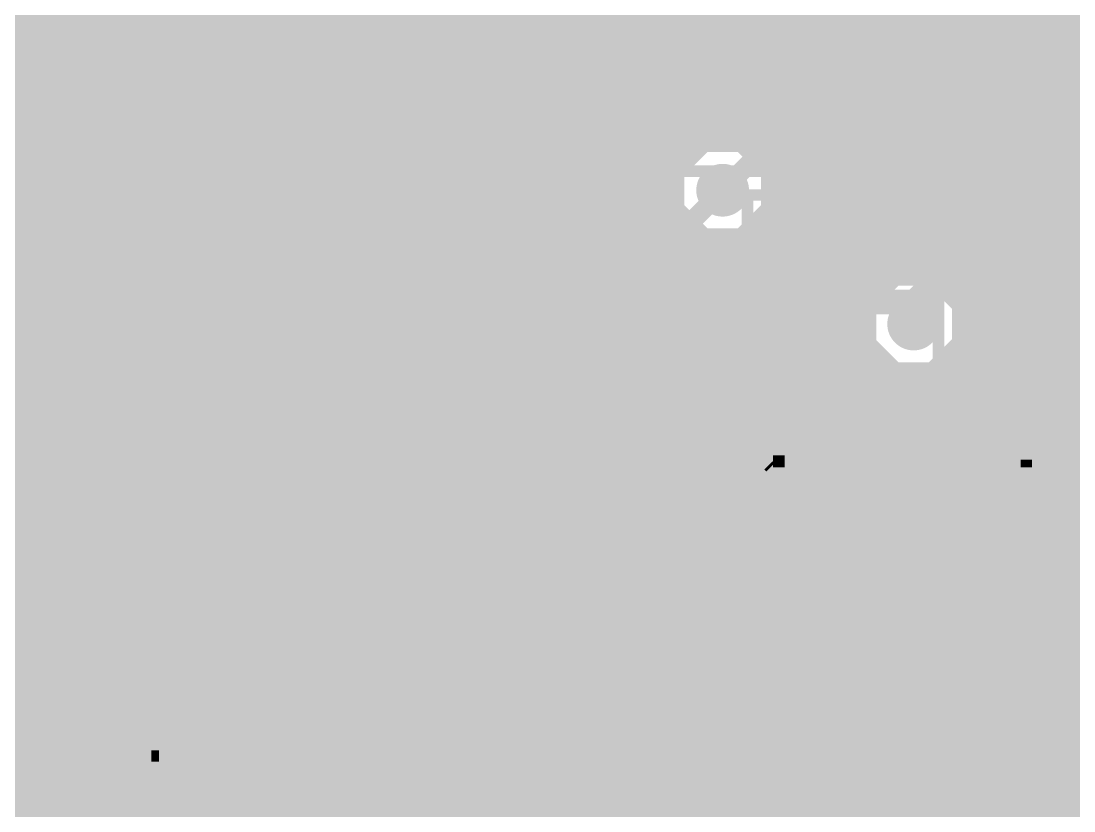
# Model space of a CAD drawing. Extents: x -5 to 208, y -5 to 206.
# Drawn here: x 101.29 to 115.29, y 139.96 to 150.46 of the extents above; entities that cross this region are included whole.
import ezdxf

# ---------------------------------------------------------------- set-up
doc = ezdxf.new("R2010")
doc.units = 0
doc.header["$MEASUREMENT"] = 0
doc.layers.get('0').update_dxf_attribs({"linetype": 'CONTINUOUS'})
for name, color, linetype in [('22-301-0_BOT', 7, 'CONTINUOUS'), ('22-301-0_DRD', 7, 'CONTINUOUS'), ('22-301-0_IN1', 1, 'CONTINUOUS'), ('22-301-0_IN2', 4, 'CONTINUOUS'), ('22-301-0_SMT', 5, 'CONTINUOUS'), ('22-301-0_SPT', 10, 'CONTINUOUS'), ('22-301-0_SST', 14, 'CONTINUOUS'), ('22-301-0_TOP', 9, 'CONTINUOUS'), ('THRUHOLE_TAP', 13, 'CONTINUOUS')]:
    doc.layers.add(name, color=color, linetype=linetype)

# ---------------------------------------------------------------- blocks, each defined once
blk = doc.blocks.new('ROUND_66')
at = {"const_width": 0.35052}
blk.add_lwpolyline([(-0.17526, 0, 1), (0.17526, 0, 1)], format="xyb", close=True, dxfattribs=at)
blk = doc.blocks.new('ROUND_68')
at = {"const_width": 0.35052}
blk.add_lwpolyline([(-0.17526, 0, 1), (0.17526, 0, 1)], format="xyb", close=True, dxfattribs=at)
blk = doc.blocks.new('RECTANGLE_4')
blk.add_solid([(0.63627, 0.51308), (0.63627, -0.51308), (-0.63627, 0.51308), (-0.63627, -0.51308)])
blk = doc.blocks.new('RECTANGLE_6')
blk.add_solid([(0.4826, 0.4064), (0.4826, -0.4064), (-0.4826, 0.4064), (-0.4826, -0.4064)])
blk = doc.blocks.new('RECTANGLE_15')
blk.add_solid([(1.0795, 1.3716), (1.0795, -1.3716), (-1.0795, 1.3716), (-1.0795, -1.3716)])
blk = doc.blocks.new('RECTANGLE_19')
blk.add_solid([(1.3716, 1.0795), (1.3716, -1.0795), (-1.3716, 1.0795), (-1.3716, -1.0795)])
blk = doc.blocks.new('RECTANGLE_25')
blk.add_solid([(1.5494, 1.14935), (1.5494, -1.14935), (-1.5494, 1.14935), (-1.5494, -1.14935)])
blk = doc.blocks.new('SQUARE_34')
blk.add_solid([(0.25019, 0.25019), (0.25019, -0.25019), (-0.25019, 0.25019), (-0.25019, -0.25019)])
blk = doc.blocks.new('RECTANGLE_39')
blk.add_solid([(0.635, 0.508), (0.635, -0.508), (-0.635, 0.508), (-0.635, -0.508)])
blk = doc.blocks.new('ROUND_73')
at = {"const_width": 0.10033}
blk.add_lwpolyline([(-0.050164, 0, 1), (0.050164, 0, 1)], format="xyb", close=True, dxfattribs=at)

msp = doc.modelspace()

# ---------------------------------------------------------------- linework, layer by layer
at = {"layer": '22-301-0_BOT', "const_width": 0.254}
for points in [[(111.379, 172.085), (111.379, 138.176), (110.998, 137.795)], [(108.585, 171.45), (108.839, 171.196), (108.839, 137.287), (108.585, 137.033)], [(113.411, 166.878), (113.665, 166.624), (113.665, 152.527), (113.411, 152.273), (113.411, 147.955), (113.665, 147.701), (113.665, 147.066), (113.157, 146.558), (113.157, 146.431)]]:
    msp.add_lwpolyline(points, dxfattribs=at)
at = {"layer": '22-301-0_DRD', "const_width": 0.254}
for points in [[(114.046, 149.225), (113.665, 148.844)], [(114.046, 149.225), (113.665, 148.844)], [(114.554, 149.225), (114.046, 149.225)], [(114.554, 149.225), (114.046, 149.225)], [(114.935, 148.844), (114.554, 149.225)], [(114.935, 148.844), (114.554, 149.225)], [(103.759, 149.098), (103.378, 148.717)], [(103.759, 149.098), (103.378, 148.717)], [(103.759, 149.098), (103.378, 148.717)], [(104.267, 149.098), (103.759, 149.098)], [(104.267, 149.098), (103.759, 149.098)], [(104.267, 149.098), (103.759, 149.098)], [(104.648, 148.717), (104.267, 149.098)], [(104.648, 148.717), (104.267, 149.098)], [(104.648, 148.717), (104.267, 149.098)], [(110.363, 148.844), (109.982, 148.463)], [(110.871, 148.844), (110.363, 148.844)], [(111.252, 148.463), (110.871, 148.844)], [(113.665, 148.844), (113.665, 148.336)], [(113.665, 148.844), (113.665, 148.336)], [(114.935, 148.336), (114.935, 148.844)], [(114.935, 148.336), (114.935, 148.844)], [(103.378, 148.717), (103.378, 148.209)], [(103.378, 148.717), (103.378, 148.209)], [(103.378, 148.717), (103.378, 148.209)], [(104.648, 148.209), (104.648, 148.717)], [(104.648, 148.209), (104.648, 148.717)], [(104.648, 148.209), (104.648, 148.717)], [(109.982, 148.463), (109.982, 147.955)], [(111.252, 147.955), (111.252, 148.463)], [(113.665, 148.336), (114.046, 147.955)], [(113.665, 148.336), (114.046, 147.955)], [(114.554, 147.955), (114.935, 148.336)], [(114.554, 147.955), (114.935, 148.336)], [(103.378, 148.209), (103.759, 147.828)], [(103.378, 148.209), (103.759, 147.828)], [(103.378, 148.209), (103.759, 147.828)], [(104.267, 147.828), (104.648, 148.209)], [(104.267, 147.828), (104.648, 148.209)], [(104.267, 147.828), (104.648, 148.209)], [(112.649, 148.0312), (112.268, 147.6502)], [(113.157, 148.0312), (112.649, 148.0312)], [(113.538, 147.6502), (113.157, 148.0312)], [(109.982, 147.955), (110.363, 147.574)], [(110.871, 147.574), (111.252, 147.955)], [(114.046, 147.955), (114.554, 147.955)], [(114.046, 147.955), (114.554, 147.955)], [(103.759, 147.828), (104.267, 147.828)], [(103.759, 147.828), (104.267, 147.828)], [(103.759, 147.828), (104.267, 147.828)], [(110.363, 147.574), (110.871, 147.574)], [(112.268, 147.6502), (112.268, 147.1422)], [(113.538, 147.1422), (113.538, 147.6502)], [(112.268, 147.1422), (112.649, 146.7612)], [(112.903, 147.066), (112.522, 146.685)], [(113.411, 147.066), (112.903, 147.066)], [(113.157, 146.7612), (113.538, 147.1422)], [(113.792, 146.685), (113.411, 147.066)], [(112.649, 146.7612), (113.157, 146.7612)], [(112.522, 146.685), (112.522, 146.177)], [(113.792, 146.177), (113.792, 146.685)], [(112.522, 146.177), (112.903, 145.796)], [(113.411, 145.796), (113.792, 146.177)], [(112.903, 145.796), (113.411, 145.796)], [(102.743, 144.8562), (102.362, 144.4752)], [(102.743, 144.8562), (102.362, 144.4752)], [(103.251, 144.8562), (102.743, 144.8562)], [(103.251, 144.8562), (102.743, 144.8562)], [(103.632, 144.4752), (103.251, 144.8562)], [(103.632, 144.4752), (103.251, 144.8562)], [(102.362, 144.4752), (102.362, 143.9672)], [(102.362, 144.4752), (102.362, 143.9672)], [(103.632, 143.9672), (103.632, 144.4752)], [(103.632, 143.9672), (103.632, 144.4752)], [(102.362, 143.9672), (102.743, 143.5862)], [(102.362, 143.9672), (102.743, 143.5862)], [(103.251, 143.5862), (103.632, 143.9672)], [(103.251, 143.5862), (103.632, 143.9672)], [(102.743, 143.5862), (103.251, 143.5862)], [(102.743, 143.5862), (103.251, 143.5862)]]:
    msp.add_lwpolyline(points, dxfattribs=at)
at = {"layer": '22-301-0_IN1', "const_width": 0.254}
for points in [[(101.346, 166.37), (101.346, 121.412)], [(101.5746, 166.37), (101.5746, 121.412)], [(101.8032, 166.37), (101.8032, 121.412)], [(102.0318, 166.37), (102.0318, 121.412)], [(102.2604, 166.37), (102.2604, 121.412)], [(102.489, 166.37), (102.489, 121.412)], [(102.7176, 166.37), (102.7176, 121.412)], [(102.9462, 166.37), (102.9462, 121.412)], [(103.1748, 166.37), (103.1748, 121.412)], [(103.4034, 166.37), (103.4034, 121.412)], [(103.632, 166.37), (103.632, 121.412)], [(103.8606, 166.37), (103.8606, 121.412)], [(104.0892, 166.37), (104.0892, 121.412)], [(104.3178, 166.37), (104.3178, 121.412)], [(104.5464, 166.37), (104.5464, 121.412)], [(104.775, 166.37), (104.775, 121.412)], [(105.0036, 166.37), (105.0036, 121.412)], [(105.2322, 166.37), (105.2322, 121.412)], [(105.4608, 166.37), (105.4608, 121.412)], [(105.6894, 166.37), (105.6894, 121.412)], [(108.4326, 166.37), (108.4326, 137.69594)], [(108.6612, 166.37), (108.6612, 137.70864)], [(108.8898, 166.37), (108.8898, 137.64006)], [(109.1184, 166.37), (109.1184, 137.45464)], [(109.347, 166.37), (109.347, 121.412)], [(109.5756, 166.37), (109.5756, 121.412)], [(109.8042, 166.37), (109.8042, 121.412)], [(111.4044, 166.37), (111.4044, 138.33856)], [(111.633, 166.37), (111.633, 138.0363)], [(111.8616, 166.37), (111.8616, 130.5814)], [(112.0902, 166.37), (112.0902, 130.62204)], [(112.3188, 166.37), (112.3188, 130.62458)], [(112.5474, 166.37), (112.5474, 146.73072)], [(112.776, 166.37), (112.776, 146.99488)], [(113.0046, 166.3319), (113.0046, 147.09394)], [(113.919, 166.37), (113.919, 123.59894)], [(114.1476, 166.37), (114.1476, 123.5837)], [(113.2332, 166.22014), (113.2332, 147.10664)], [(113.4618, 166.19982), (113.4618, 147.03806)], [(113.6904, 166.25824), (113.6904, 146.85264)], [(108.204, 154.44216), (108.204, 137.59688)], [(114.3762, 154.3177), (114.3762, 123.5202)], [(107.2896, 154.06624), (107.2896, 121.412)], [(107.5182, 154.00782), (107.5182, 121.412)], [(107.7468, 154.02814), (107.7468, 121.412)], [(107.9754, 154.1399), (107.9754, 137.33272)], [(114.6048, 154.0002), (114.6048, 130.03784)], [(105.918, 153.80716), (105.918, 121.412)], [(114.8334, 153.81224), (114.8334, 130.29692)], [(107.061, 153.59888), (107.061, 121.412)], [(115.062, 153.69286), (115.062, 130.45948)], [(115.2906, 153.62174), (115.2906, 130.56108)], [(106.1466, 153.5049), (106.1466, 121.412)], [(106.3752, 153.39314), (106.3752, 121.412)], [(106.6038, 153.37282), (106.6038, 121.412)], [(106.8324, 153.43124), (106.8324, 121.412)], [(110.0328, 151.67102), (110.0328, 148.55698)], [(111.1758, 151.63038), (111.1758, 148.59508)], [(110.2614, 151.43988), (110.2614, 148.78812)], [(110.49, 151.35098), (110.49, 148.87702)], [(110.7186, 151.3459), (110.7186, 148.87956)], [(110.9472, 151.42464), (110.9472, 148.80336)], [(204.47, 150.4442), (97.00006, 150.4442)], [(117.75694, 150.2156), (96.81464, 150.2156)], [(117.60708, 149.987), (92.52712, 149.987)], [(117.55628, 149.7584), (92.69476, 149.7584)], [(116.57838, 149.5298), (92.75318, 149.5298)], [(116.37264, 149.3012), (92.73032, 149.3012)], [(116.2939, 149.0726), (92.61856, 149.0726)], [(110.37316, 148.844), (92.3163, 148.844)], [(116.29898, 148.844), (110.8583, 148.844)], [(110.0709, 148.6154), (80.645, 148.6154)], [(116.38788, 148.6154), (111.16056, 148.6154)], [(109.95914, 148.3868), (80.645, 148.3868)], [(116.61902, 148.3868), (111.27232, 148.3868)], [(109.93882, 148.1582), (80.645, 148.1582)], [(204.47, 148.1582), (111.29518, 148.1582)], [(109.99724, 147.9296), (80.65008, 147.9296)], [(110.0328, 147.86102), (110.0328, 121.412)], [(119.78894, 147.9296), (111.23676, 147.9296)], [(111.1758, 147.82038), (111.1758, 138.45032)], [(110.16488, 147.701), (80.69072, 147.701)], [(110.2614, 147.62988), (110.2614, 121.412)], [(110.9472, 147.61464), (110.9472, 138.47318)], [(119.63908, 147.701), (111.06912, 147.701)], [(119.58828, 147.4724), (80.65008, 147.4724)], [(110.49, 147.54098), (110.49, 138.24712)], [(110.7186, 147.5359), (110.7186, 138.41476)], [(119.61876, 147.2438), (80.645, 147.2438)], [(112.80902, 147.0152), (80.645, 147.0152)], [(119.74322, 147.0152), (113.50498, 147.0152)], [(112.57788, 146.7866), (80.645, 146.7866)], [(120.10644, 146.7866), (113.73612, 146.7866)], [(112.48898, 146.558), (80.645, 146.558)], [(204.47, 146.558), (113.82502, 146.558)], [(112.4839, 146.3294), (80.645, 146.3294)], [(119.59844, 146.3294), (113.82756, 146.3294)], [(112.56264, 146.1008), (80.645, 146.1008)], [(112.5474, 146.12874), (112.5474, 130.58394)], [(119.23522, 146.1008), (113.75136, 146.1008)], [(113.6904, 146.00936), (113.6904, 123.56592)], [(112.76838, 145.8722), (80.645, 145.8722)], [(112.776, 145.86712), (112.776, 130.50266)], [(113.0046, 145.76806), (113.0046, 130.3655)], [(113.2332, 145.75536), (113.2332, 130.14706)], [(113.4618, 145.82394), (113.4618, 129.74828)], [(119.11076, 145.8722), (113.54308, 145.8722)], [(119.08028, 145.6436), (80.645, 145.6436)], [(118.54688, 145.415), (80.645, 145.415)], [(118.37924, 145.1864), (80.645, 145.1864)], [(118.32082, 144.9578), (80.645, 144.9578)], [(118.34114, 144.7292), (80.645, 144.7292)], [(118.4529, 144.5006), (80.645, 144.5006)], [(118.75516, 144.272), (80.645, 144.272)], [(204.47, 144.0434), (80.645, 144.0434)], [(204.47, 143.8148), (80.645, 143.8148)], [(204.47, 143.5862), (80.645, 143.5862)], [(204.47, 143.3576), (80.645, 143.3576)], [(204.47, 143.129), (80.645, 143.129)], [(204.47, 142.9004), (80.645, 142.9004)], [(204.47, 142.6718), (80.645, 142.6718)], [(204.47, 142.4432), (80.645, 142.4432)], [(204.47, 142.2146), (80.645, 142.2146)], [(204.47, 141.986), (80.645, 141.986)], [(202.25512, 141.7574), (91.47302, 141.7574)], [(201.88428, 141.5288), (91.83878, 141.5288)], [(201.7141, 141.3002), (91.9607, 141.3002)], [(201.62774, 141.0716), (91.99118, 141.0716)], [(201.5998, 140.843), (91.94292, 140.843)], [(201.62774, 140.6144), (91.79052, 140.6144)], [(201.7141, 140.3858), (80.645, 140.3858)], [(201.88428, 140.1572), (80.645, 140.1572)], [(202.25512, 139.9286), (80.645, 139.9286)]]:
    msp.add_lwpolyline(points, dxfattribs=at)
for points in [[(110.617, 148.88972, 0.4142136), (109.93628, 148.209)], [(111.29772, 148.209, 0.4142136), (110.617, 148.88972)], [(109.93628, 148.209, 0.4142136), (110.617, 147.52828)], [(110.617, 147.52828, 0.4142136), (111.29772, 148.209)], [(113.157, 147.11172, 0.4142136), (112.47628, 146.431)], [(113.83772, 146.431, 0.4142136), (113.157, 147.11172)], [(112.47628, 146.431, 0.4142136), (113.157, 145.75028)], [(113.157, 145.75028, 0.4142136), (113.83772, 146.431)]]:
    msp.add_lwpolyline(points, format="xyb", dxfattribs=at)
at = {"layer": '22-301-0_IN2', "const_width": 0.254}
for points in [[(118.237, 149.733), (117.729, 150.241), (98.425, 150.241), (96.901, 148.717), (91.313, 148.717), (91.059, 148.971), (64.897, 148.971), (64.643, 148.717)], [(67.183, 148.209), (67.437, 148.463), (90.551, 148.463), (90.805, 148.209), (98.806, 148.209), (100.33, 149.733), (116.078, 149.733), (116.84, 148.971), (116.967, 148.971)], [(115.8875, 149.2758), (100.51796, 149.2758)], [(101.346, 149.2758), (101.346, 148.1582)], [(101.5746, 149.2758), (101.5746, 148.1582)], [(101.8032, 149.2758), (101.8032, 148.1582)], [(102.0318, 149.2758), (102.0318, 148.1582)], [(102.2604, 149.2758), (102.2604, 148.1582)], [(102.489, 149.2758), (102.489, 148.1582)], [(102.7176, 149.2758), (102.7176, 148.1582)], [(102.9462, 149.2758), (102.9462, 148.1582)], [(103.1748, 149.2758), (103.1748, 148.1582)], [(103.4034, 149.2758), (103.4034, 148.1582)], [(103.632, 149.2758), (103.632, 148.1582)], [(103.8606, 149.2758), (103.8606, 148.1582)], [(104.0892, 149.2758), (104.0892, 148.1582)], [(104.3178, 149.2758), (104.3178, 148.1582)], [(104.5464, 149.2758), (104.5464, 148.1582)], [(104.775, 149.2758), (104.775, 148.1582)], [(105.0036, 149.2758), (105.0036, 148.1582)], [(105.2322, 149.2758), (105.2322, 148.1582)], [(105.4608, 149.2758), (105.4608, 148.1582)], [(105.6894, 149.2758), (105.6894, 148.1582)], [(105.918, 149.2758), (105.918, 148.1582)], [(106.1466, 149.2758), (106.1466, 148.1582)], [(106.3752, 149.2758), (106.3752, 148.1582)], [(106.6038, 149.2758), (106.6038, 148.1582)], [(106.8324, 149.2758), (106.8324, 148.1582)], [(107.061, 149.2758), (107.061, 148.1582)], [(107.2896, 149.2758), (107.2896, 148.1582)], [(107.5182, 149.2758), (107.5182, 148.1582)], [(107.7468, 149.2758), (107.7468, 148.1582)], [(107.9754, 149.2758), (107.9754, 148.1582)], [(108.204, 149.2758), (108.204, 148.1582)], [(108.4326, 149.2758), (108.4326, 148.1582)], [(108.6612, 149.2758), (108.6612, 148.1582)], [(108.8898, 149.2758), (108.8898, 148.1582)], [(109.1184, 149.2758), (109.1184, 148.1582)], [(109.347, 149.2758), (109.347, 148.1582)], [(109.5756, 149.2758), (109.5756, 148.1582)], [(109.8042, 149.2758), (109.8042, 148.1582)], [(110.0328, 149.2758), (110.0328, 148.55698)], [(110.2614, 149.2758), (110.2614, 148.78812)], [(110.49, 149.2758), (110.49, 148.87702)], [(110.7186, 149.2758), (110.7186, 148.87956)], [(110.9472, 149.2758), (110.9472, 148.80336)], [(111.1758, 149.2758), (111.1758, 148.59508)], [(111.4044, 149.2758), (111.4044, 147.1422)], [(111.633, 149.2758), (111.633, 147.1422)], [(111.8616, 149.2758), (111.8616, 147.1422)], [(112.0902, 149.2758), (112.0902, 147.1422)], [(112.3188, 149.2758), (112.3188, 147.1422)], [(112.5474, 149.2758), (112.5474, 147.1422)], [(112.776, 149.2758), (112.776, 147.1422)], [(113.0046, 149.2758), (113.0046, 147.1295)], [(113.2332, 149.2758), (113.2332, 147.10664)], [(113.4618, 149.2758), (113.4618, 147.03806)], [(113.6904, 149.2758), (113.6904, 146.85264)], [(113.919, 149.2758), (113.919, 146.1262)], [(114.1476, 149.2758), (114.1476, 146.1262)], [(114.3762, 149.2758), (114.3762, 146.1262)], [(114.6048, 149.2758), (114.6048, 146.1262)], [(114.8334, 149.2758), (114.8334, 146.1262)], [(115.062, 149.2758), (115.062, 146.1262)], [(115.2906, 149.2758), (115.2906, 146.1262)], [(116.0399, 149.1234), (100.36556, 149.1234)], [(116.2685, 148.8948), (100.13696, 148.8948)], [(110.11408, 148.6662), (99.90836, 148.6662)], [(116.35994, 148.6662), (111.11992, 148.6662)], [(109.97692, 148.4376), (99.67976, 148.4376)], [(116.54536, 148.4376), (111.25708, 148.4376)], [(80.01, 147.701), (110.109, 147.701), (110.617, 148.209)], [(109.9185, 148.1582), (99.40036, 148.1582)], [(109.93628, 148.209), (99.45116, 148.209)], [(109.93628, 148.209), (109.93708, 148.17602)], [(204.47, 148.209), (111.29772, 148.209)], [(119.84736, 147.9804), (111.25708, 147.9804)], [(119.66194, 147.7518), (111.11992, 147.7518)], [(111.1758, 147.82038), (111.1758, 147.1422)], [(110.9472, 147.61464), (110.9472, 147.1422)], [(120.269, 147.447), (118.999, 146.177), (118.364, 146.177), (117.856, 145.669), (112.903, 145.669), (112.395, 146.177), (74.295, 146.177)], [(110.58398, 147.52828), (110.43666, 147.38096)], [(110.49, 147.4343), (110.49, 147.1422)], [(119.59336, 147.5232), (110.57636, 147.5232)], [(110.58398, 147.52828), (110.617, 147.52748)], [(110.7186, 147.5359), (110.7186, 147.1422)], [(119.4689, 147.2946), (110.31728, 147.2946)], [(110.109, 147.2438), (80.645, 147.2438)], [(101.346, 147.2438), (101.346, 147.1422)], [(101.5746, 147.2438), (101.5746, 147.1422)], [(101.8032, 147.2438), (101.8032, 147.1422)], [(102.0318, 147.2438), (102.0318, 147.1422)], [(102.2604, 147.2438), (102.2604, 147.1422)], [(102.489, 147.2438), (102.489, 147.1422)], [(102.7176, 147.2438), (102.7176, 147.1422)], [(102.9462, 147.2438), (102.9462, 147.1422)], [(103.1748, 147.2438), (103.1748, 147.1422)], [(103.4034, 147.2438), (103.4034, 147.1422)], [(103.632, 147.2438), (103.632, 147.1422)], [(103.8606, 147.2438), (103.8606, 147.1422)], [(104.0892, 147.2438), (104.0892, 147.1422)], [(104.3178, 147.2438), (104.3178, 147.1422)], [(104.5464, 147.2438), (104.5464, 147.1422)], [(104.775, 147.2438), (104.775, 147.1422)], [(105.0036, 147.2438), (105.0036, 147.1422)], [(105.2322, 147.2438), (105.2322, 147.1422)], [(105.4608, 147.2438), (105.4608, 147.1422)], [(105.6894, 147.2438), (105.6894, 147.1422)], [(105.918, 147.2438), (105.918, 147.1422)], [(106.1466, 147.2438), (106.1466, 147.1422)], [(106.3752, 147.2438), (106.3752, 147.1422)], [(106.6038, 147.2438), (106.6038, 147.1422)], [(106.8324, 147.2438), (106.8324, 147.1422)], [(107.061, 147.2438), (107.061, 147.1422)], [(107.2896, 147.2438), (107.2896, 147.1422)], [(107.5182, 147.2438), (107.5182, 147.1422)], [(107.7468, 147.2438), (107.7468, 147.1422)], [(107.9754, 147.2438), (107.9754, 147.1422)], [(108.204, 147.2438), (108.204, 147.1422)], [(108.4326, 147.2438), (108.4326, 147.1422)], [(108.6612, 147.2438), (108.6612, 147.1422)], [(108.8898, 147.2438), (108.8898, 147.1422)], [(109.1184, 147.2438), (109.1184, 147.1422)], [(109.347, 147.2438), (109.347, 147.1422)], [(109.5756, 147.2438), (109.5756, 147.1422)], [(109.8042, 147.2438), (109.8042, 147.1422)], [(110.0328, 147.2438), (110.0328, 147.1422)], [(110.2614, 147.2692), (110.2614, 147.1422)], [(112.903, 147.1422), (80.645, 147.1422)], [(119.2403, 147.066), (113.3983, 147.066)], [(113.157, 146.431), (112.903, 146.685), (74.803, 146.685), (74.549, 146.939), (64.135, 146.939)], [(119.0117, 146.8374), (113.70056, 146.8374)], [(118.21414, 146.6088), (113.81232, 146.6088)], [(117.9195, 146.3802), (113.83518, 146.3802)], [(117.6655, 146.1262), (113.76406, 146.1262)], [(117.6909, 146.1516), (113.77676, 146.1516)], [(119.761, 145.669), (118.745, 145.669), (118.237, 145.161), (112.649, 145.161), (112.395, 145.415), (66.04, 145.415), (65.913, 145.542), (65.913, 145.669)], [(118.999, 144.907), (118.745, 144.653), (112.395, 144.653), (112.141, 144.907), (61.214, 144.907), (61.087, 144.78)], [(111.9505, 144.4498), (80.645, 144.4498)], [(101.346, 144.4498), (101.346, 140.2842)], [(101.5746, 144.4498), (101.5746, 140.2842)], [(101.8032, 144.4498), (101.8032, 140.2842)], [(102.0318, 144.4498), (102.0318, 140.2842)], [(102.2604, 144.4498), (102.2604, 140.2842)], [(102.489, 144.4498), (102.489, 140.2842)], [(102.7176, 144.4498), (102.7176, 140.2842)], [(102.9462, 144.4498), (102.9462, 140.2842)], [(103.1748, 144.4498), (103.1748, 140.2842)], [(103.4034, 144.4498), (103.4034, 140.2842)], [(103.632, 144.4498), (103.632, 140.2842)], [(103.8606, 144.4498), (103.8606, 140.2842)], [(104.0892, 144.4498), (104.0892, 140.2842)], [(104.3178, 144.4498), (104.3178, 140.2842)], [(104.5464, 144.4498), (104.5464, 140.2842)], [(104.775, 144.4498), (104.775, 140.2842)], [(105.0036, 144.4498), (105.0036, 140.2842)], [(105.2322, 144.4498), (105.2322, 140.2842)], [(105.4608, 144.4498), (105.4608, 140.2842)], [(105.6894, 144.4498), (105.6894, 140.2842)], [(105.918, 144.4498), (105.918, 140.2842)], [(106.1466, 144.4498), (106.1466, 140.2842)], [(106.3752, 144.4498), (106.3752, 140.2842)], [(106.6038, 144.4498), (106.6038, 140.2842)], [(106.8324, 144.4498), (106.8324, 140.2842)], [(107.061, 144.4498), (107.061, 140.2842)], [(107.2896, 144.4498), (107.2896, 140.2842)], [(107.5182, 144.4498), (107.5182, 140.2842)], [(107.7468, 144.4498), (107.7468, 140.2842)], [(107.9754, 144.4498), (107.9754, 140.2842)], [(108.204, 144.4498), (108.204, 140.2842)], [(108.4326, 144.4498), (108.4326, 140.2842)], [(108.6612, 144.4498), (108.6612, 140.2842)], [(108.8898, 144.4498), (108.8898, 140.2842)], [(109.1184, 144.4498), (109.1184, 140.2842)], [(109.347, 144.4498), (109.347, 140.2842)], [(109.5756, 144.4498), (109.5756, 140.2842)], [(109.8042, 144.4498), (109.8042, 140.2842)], [(110.0328, 144.4498), (110.0328, 140.2842)], [(110.2614, 144.4498), (110.2614, 140.2842)], [(110.49, 144.4498), (110.49, 140.2842)], [(110.7186, 144.4498), (110.7186, 140.2842)], [(110.9472, 144.4498), (110.9472, 140.2842)], [(111.1758, 144.4498), (111.1758, 140.2842)], [(111.4044, 144.4498), (111.4044, 140.2842)], [(111.633, 144.4498), (111.633, 140.2842)], [(111.8616, 144.4498), (111.8616, 140.2842)], [(111.9505, 144.4498), (112.07242, 144.33042)], [(112.0775, 144.3228), (80.645, 144.3228)], [(112.0902, 144.31264), (112.0902, 140.2842)], [(204.47, 144.0942), (80.645, 144.0942)], [(112.3188, 144.20088), (112.3188, 140.2842)], [(118.745, 144.1958), (112.395, 144.1958)], [(112.5474, 144.1958), (112.5474, 140.2842)], [(112.776, 144.1958), (112.776, 140.2842)], [(113.0046, 144.1958), (113.0046, 140.2842)], [(113.2332, 144.1958), (113.2332, 140.2842)], [(113.4618, 144.1958), (113.4618, 140.2842)], [(113.6904, 144.1958), (113.6904, 140.2842)], [(113.919, 144.1958), (113.919, 140.2842)], [(114.1476, 144.1958), (114.1476, 140.2842)], [(114.3762, 144.1958), (114.3762, 140.2842)], [(114.6048, 144.1958), (114.6048, 140.2842)], [(114.8334, 144.1958), (114.8334, 140.2842)], [(115.062, 144.1958), (115.062, 140.2842)], [(115.2906, 144.1958), (115.2906, 140.2842)], [(204.47, 143.8656), (80.645, 143.8656)], [(204.47, 143.637), (80.645, 143.637)], [(204.47, 143.4084), (80.645, 143.4084)], [(204.47, 143.1798), (80.645, 143.1798)], [(204.47, 142.9512), (80.645, 142.9512)], [(204.47, 142.7226), (80.645, 142.7226)], [(204.47, 142.494), (80.645, 142.494)], [(204.47, 142.2654), (80.645, 142.2654)], [(204.47, 142.0368), (80.645, 142.0368)], [(204.47, 141.8082), (80.645, 141.8082)], [(204.47, 141.5796), (91.79052, 141.5796)], [(202.11288, 141.351), (91.94292, 141.351)], [(201.94524, 141.1224), (91.99118, 141.1224)], [(201.88682, 140.8938), (91.9607, 140.8938)], [(201.90714, 140.6652), (91.83878, 140.6652)], [(202.0189, 140.4366), (91.47302, 140.4366)], [(119.507, 140.2842), (93.472, 140.2842)]]:
    msp.add_lwpolyline(points, dxfattribs=at)
for points in [[(110.617, 148.88972, 0.4142136), (109.93628, 148.209)], [(111.29772, 148.209, 0.4142136), (110.617, 148.88972)], [(110.617, 147.52828, 0.4142136), (111.29772, 148.209)], [(110.109, 147.2438, 0.1989116), (110.43229, 147.37771)], [(113.07826, 147.10664, 0.0988035), (112.903, 147.14161)], [(113.07826, 147.10664, 0.0988035), (112.903, 147.14161)], [(113.157, 147.11172, 0.0280845), (113.08071, 147.10743)], [(113.83772, 146.431, 0.4142136), (113.157, 147.11172)], [(113.76406, 146.1262, 0.1168576), (113.83628, 146.431)], [(112.07242, 144.33042, 0.1989124), (112.395, 144.1968)]]:
    msp.add_lwpolyline(points, format="xyb", dxfattribs=at)
at = {"layer": '22-301-0_SMT', "const_width": 0.254}
for points in [[(105.6005, 147.53082), (105.6005, 145.22958)], [(106.299, 147.53082), (105.6005, 147.53082)], [(105.7021, 147.53082), (105.7021, 145.22958)], [(105.9307, 147.53082), (105.9307, 145.22958)], [(106.1593, 147.53082), (106.1593, 145.22958)], [(106.299, 147.53082), (106.299, 146.23034)], [(110.2995, 147.53082), (110.2995, 145.22958), (108.60024, 145.22958)], [(109.601, 147.53082), (109.601, 146.23034)], [(110.2995, 147.53082), (109.601, 147.53082)], [(109.61624, 147.53082), (109.61624, 145.22958)], [(109.84484, 147.53082), (109.84484, 145.22958)], [(110.07344, 147.53082), (110.07344, 145.22958)], [(106.299, 147.38858), (105.6005, 147.38858)], [(110.2995, 147.38858), (109.601, 147.38858)], [(106.299, 147.15998), (105.6005, 147.15998)], [(110.2995, 147.15998), (109.601, 147.15998)], [(106.299, 146.93138), (105.6005, 146.93138)], [(110.2995, 146.93138), (109.601, 146.93138)], [(106.299, 146.70278), (105.6005, 146.70278)], [(110.2995, 146.70278), (109.601, 146.70278)], [(106.299, 146.47418), (105.6005, 146.47418)], [(110.2995, 146.47418), (109.601, 146.47418)], [(106.299, 146.24558), (105.6005, 146.24558)], [(107.29976, 146.23034), (106.299, 146.23034)], [(106.3879, 146.23034), (106.3879, 145.22958)], [(106.6165, 146.23034), (106.6165, 145.22958)], [(106.8451, 146.23034), (106.8451, 145.22958)], [(107.0737, 146.23034), (107.0737, 145.22958)], [(107.29976, 146.23034), (107.29976, 145.22958)], [(108.60024, 146.23034), (108.60024, 145.22958)], [(109.601, 146.23034), (108.60024, 146.23034)], [(108.70184, 146.23034), (108.70184, 145.22958)], [(108.93044, 146.23034), (108.93044, 145.22958)], [(109.15904, 146.23034), (109.15904, 145.22958)], [(109.38764, 146.23034), (109.38764, 145.22958)], [(110.2995, 146.24558), (109.601, 146.24558)], [(107.29976, 146.01698), (105.6005, 146.01698)], [(110.2995, 146.01698), (108.60024, 146.01698)], [(107.29976, 145.78838), (105.6005, 145.78838)], [(110.2995, 145.78838), (108.60024, 145.78838)], [(107.29976, 145.55978), (105.6005, 145.55978)], [(110.2995, 145.55978), (108.60024, 145.55978)], [(107.29976, 145.33118), (105.6005, 145.33118)], [(110.2995, 145.33118), (108.60024, 145.33118)], [(107.29976, 145.22958), (105.6005, 145.22958)], [(107.29976, 144.33042), (105.6005, 144.33042), (105.6005, 142.02918)], [(105.7021, 144.33042), (105.7021, 142.02918)], [(105.9307, 144.33042), (105.9307, 142.02918)], [(106.1593, 144.33042), (106.1593, 142.02918)], [(106.3879, 144.33042), (106.3879, 143.32966)], [(106.6165, 144.33042), (106.6165, 143.32966)], [(106.8451, 144.33042), (106.8451, 143.32966)], [(107.0737, 144.33042), (107.0737, 143.32966)], [(107.29976, 144.33042), (107.29976, 143.32966)], [(108.60024, 144.33042), (108.60024, 143.32966)], [(110.2995, 144.33042), (108.60024, 144.33042)], [(108.70184, 144.33042), (108.70184, 143.32966)], [(108.93044, 144.33042), (108.93044, 143.32966)], [(109.15904, 144.33042), (109.15904, 143.32966)], [(109.38764, 144.33042), (109.38764, 143.32966)], [(110.2995, 144.33042), (110.2995, 142.02918), (109.601, 142.02918)], [(109.61624, 144.33042), (109.61624, 142.02918)], [(109.84484, 144.33042), (109.84484, 142.02918)], [(110.07344, 144.33042), (110.07344, 142.02918)], [(107.29976, 144.18818), (105.6005, 144.18818)], [(110.2995, 144.18818), (108.60024, 144.18818)], [(107.29976, 143.95958), (105.6005, 143.95958)], [(110.2995, 143.95958), (108.60024, 143.95958)], [(107.29976, 143.73098), (105.6005, 143.73098)], [(110.2995, 143.73098), (108.60024, 143.73098)], [(107.29976, 143.50238), (105.6005, 143.50238)], [(110.2995, 143.50238), (108.60024, 143.50238)], [(106.299, 143.27378), (105.6005, 143.27378)], [(106.299, 143.32966), (106.299, 142.02918)], [(107.29976, 143.32966), (106.299, 143.32966)], [(109.601, 143.32966), (108.60024, 143.32966)], [(109.601, 143.32966), (109.601, 142.02918)], [(110.2995, 143.27378), (109.601, 143.27378)], [(106.299, 143.04518), (105.6005, 143.04518)], [(110.2995, 143.04518), (109.601, 143.04518)], [(106.299, 142.81658), (105.6005, 142.81658)], [(110.2995, 142.81658), (109.601, 142.81658)], [(106.299, 142.58798), (105.6005, 142.58798)], [(110.2995, 142.58798), (109.601, 142.58798)], [(106.299, 142.35938), (105.6005, 142.35938)], [(110.2995, 142.35938), (109.601, 142.35938)], [(106.299, 142.13078), (105.6005, 142.13078)], [(110.2995, 142.13078), (109.601, 142.13078)], [(106.299, 142.02918), (105.6005, 142.02918)]]:
    msp.add_lwpolyline(points, dxfattribs=at)
at = {"layer": '22-301-0_SPT', "const_width": 0.254}
for points in [[(105.6005, 146.80692), (105.6005, 145.2245)], [(106.30154, 146.80692), (105.6005, 146.80692)], [(105.7021, 146.80692), (105.7021, 145.2245)], [(105.9307, 146.80692), (105.9307, 145.2245)], [(106.1593, 146.80692), (106.1593, 145.2245)], [(106.30154, 146.80692), (106.30154, 146.22526)], [(110.2995, 146.812), (110.2995, 145.22958), (108.60024, 145.22958)], [(109.601, 146.812), (109.601, 146.23034)], [(110.2995, 146.812), (109.601, 146.812)], [(109.61624, 146.812), (109.61624, 145.22958)], [(109.84484, 146.812), (109.84484, 145.22958)], [(110.07344, 146.812), (110.07344, 145.22958)], [(106.30154, 146.6977), (105.6005, 146.6977)], [(110.2995, 146.70278), (109.601, 146.70278)], [(106.30154, 146.4691), (105.6005, 146.4691)], [(110.2995, 146.47418), (109.601, 146.47418)], [(106.30154, 146.2405), (105.6005, 146.2405)], [(107.3023, 146.22526), (106.30154, 146.22526)], [(106.3879, 146.22526), (106.3879, 145.2245)], [(106.6165, 146.22526), (106.6165, 145.2245)], [(106.8451, 146.22526), (106.8451, 145.2245)], [(107.0737, 146.22526), (107.0737, 145.2245)], [(107.3023, 146.22526), (107.3023, 145.2245)], [(109.601, 146.23034), (108.60024, 146.23034)], [(108.60024, 146.23034), (108.60024, 145.22958)], [(108.70184, 146.23034), (108.70184, 145.22958)], [(108.93044, 146.23034), (108.93044, 145.22958)], [(109.15904, 146.23034), (109.15904, 145.22958)], [(109.38764, 146.23034), (109.38764, 145.22958)], [(110.2995, 146.24558), (109.601, 146.24558)], [(107.3023, 146.0119), (105.6005, 146.0119)], [(110.2995, 146.01698), (108.60024, 146.01698)], [(107.3023, 145.7833), (105.6005, 145.7833)], [(110.2995, 145.78838), (108.60024, 145.78838)], [(107.3023, 145.5547), (105.6005, 145.5547)], [(110.2995, 145.55978), (108.60024, 145.55978)], [(107.3023, 145.3261), (105.6005, 145.3261)], [(110.2995, 145.33118), (108.60024, 145.33118)], [(107.3023, 145.2245), (105.6005, 145.2245)], [(107.29976, 144.33042), (107.29976, 143.32966), (106.299, 143.32966), (106.299, 142.748), (105.6005, 142.748)], [(105.6005, 144.33042), (105.6005, 142.748)], [(107.29976, 144.33042), (105.6005, 144.33042)], [(107.29976, 144.2212), (105.6005, 144.2212)], [(105.7021, 144.33042), (105.7021, 142.748)], [(105.9307, 144.33042), (105.9307, 142.748)], [(106.1593, 144.33042), (106.1593, 142.748)], [(106.3879, 144.33042), (106.3879, 143.32966)], [(106.6165, 144.33042), (106.6165, 143.32966)], [(106.8451, 144.33042), (106.8451, 143.32966)], [(107.0737, 144.33042), (107.0737, 143.32966)], [(108.60024, 144.33042), (108.60024, 143.32966)], [(110.2995, 144.33042), (108.60024, 144.33042)], [(110.2995, 144.2212), (108.60024, 144.2212)], [(108.70184, 144.33042), (108.70184, 143.32966)], [(108.93044, 144.33042), (108.93044, 143.32966)], [(109.15904, 144.33042), (109.15904, 143.32966)], [(109.38764, 144.33042), (109.38764, 143.32966)], [(109.61624, 144.33042), (109.61624, 142.748)], [(109.84484, 144.33042), (109.84484, 142.748)], [(110.07344, 144.33042), (110.07344, 142.748)], [(110.2995, 144.33042), (110.2995, 142.748)], [(107.29976, 143.9926), (105.6005, 143.9926)], [(110.2995, 143.9926), (108.60024, 143.9926)], [(107.29976, 143.764), (105.6005, 143.764)], [(110.2995, 143.764), (108.60024, 143.764)], [(107.29976, 143.5354), (105.6005, 143.5354)], [(110.2995, 143.5354), (108.60024, 143.5354)], [(106.299, 143.3068), (105.6005, 143.3068)], [(109.601, 143.32966), (108.60024, 143.32966)], [(109.601, 143.32966), (109.601, 142.748)], [(110.2995, 143.3068), (109.601, 143.3068)], [(106.299, 143.0782), (105.6005, 143.0782)], [(110.2995, 143.0782), (109.601, 143.0782)], [(106.299, 142.8496), (105.6005, 142.8496)], [(110.2995, 142.8496), (109.601, 142.8496)], [(110.2995, 142.748), (109.601, 142.748)]]:
    msp.add_lwpolyline(points, dxfattribs=at)
at = {"layer": '22-301-0_SST'}
for points, const_width in [([(104.24668, 149.67458), (103.34752, 149.67458), (103.34752, 157.66542), (104.24668, 157.66542)], 0.20066), ([(107.84332, 157.66542), (108.74248, 157.66542), (108.74248, 149.57298), (107.84332, 149.57298)], 0.20066), ([(113.411, 148.463), (113.411, 152.527), (108.839, 152.527), (108.839, 150.749), (109.093, 150.495), (108.839, 150.241), (108.839, 148.463), (113.411, 148.463)], 0.1524), ([(102.87, 148.717), (101.6, 148.717), (101.346, 148.971), (101.346, 152.273), (103.124, 152.273), (103.124, 148.971), (102.87, 148.717)], 0.1524), ([(115.1255, 149.0345), (115.1255, 151.9555), (113.4872, 151.9555), (113.4872, 149.0345), (115.1255, 149.0345)], 0.1524), ([(103.124, 150.241), (101.346, 150.241)], 0.1524), ([(105.45064, 147.80006), (105.39222, 147.62988), (105.03662, 147.62988), (104.97566, 147.80006), (104.97566, 148.4757), (105.03662, 148.64588), (105.39222, 148.64588), (105.45064, 148.4757)], 0.1524), ([(106.28884, 147.9677), (105.81386, 147.9677), (106.05262, 148.64588), (106.16946, 148.64588), (106.16946, 147.62988)], 0.1524), ([(107.12704, 147.62988), (106.65206, 147.62988), (107.12704, 148.30806), (107.12704, 148.4757), (107.06862, 148.64588), (106.71302, 148.64588), (106.65206, 148.4757)], 0.1524), ([(109.26572, 147.54606), (109.26572, 148.39188), (109.16666, 148.25218)], 0.1524), ([(107.9627, 147.54606), (107.61726, 147.54606), (107.61726, 148.39188)], 0.1524), ([(108.3183, 147.68576), (108.41736, 147.54606), (108.61294, 147.54606), (108.712, 147.68576), (108.712, 147.828), (108.51642, 148.10994), (108.712, 148.39188), (108.3183, 148.39188)], 0.1524), ([(101.4095, 148.1455), (101.4095, 145.2245), (103.0478, 145.2245), (103.0478, 148.1455), (101.4095, 148.1455)], 0.1524), ([(104.9655, 145.2245), (104.9655, 148.1455), (103.3272, 148.1455), (103.3272, 145.2245), (104.9655, 145.2245)], 0.1524), ([(112.5855, 145.2245), (112.5855, 148.1455), (110.9472, 148.1455), (110.9472, 145.2245), (112.5855, 145.2245)], 0.1524), ([(115.1255, 145.2245), (115.1255, 148.1455), (113.4872, 148.1455), (113.4872, 145.2245), (115.1255, 145.2245)], 0.1524), ([(109.36224, 147.54606), (109.16666, 147.54606)], 0.1524), ([(110.44936, 147.27936), (105.45064, 147.27936), (105.45064, 142.28064), (110.44936, 142.28064), (110.44936, 147.27936)], 0.1524), ([(109.94898, 146.2786), (109.4486, 146.2786), (109.4486, 143.27886)], 0.1524), ([(109.94898, 146.26082), (109.4486, 146.26082)], 0.1524), ([(109.5502, 146.2786), (109.5502, 143.27886)], 0.1524), ([(109.68736, 146.2786), (109.68736, 143.27886)], 0.1524), ([(109.82452, 146.2786), (109.82452, 143.27886)], 0.1524), ([(109.94898, 146.2786), (109.94898, 143.27886)], 0.1524), ([(109.94898, 146.12366), (109.4486, 146.12366)], 0.1524), ([(109.94898, 145.9865), (109.4486, 145.9865)], 0.1524), ([(109.94898, 145.84934), (109.4486, 145.84934)], 0.1524), ([(109.94898, 145.71218), (109.4486, 145.71218)], 0.1524), ([(109.94898, 145.57502), (109.4486, 145.57502)], 0.1524), ([(109.94898, 145.43786), (109.4486, 145.43786)], 0.1524), ([(109.94898, 145.3007), (109.4486, 145.3007)], 0.1524), ([(109.94898, 145.16354), (109.4486, 145.16354)], 0.1524), ([(104.9655, 142.0495), (104.9655, 144.9705), (103.3272, 144.9705), (103.3272, 142.0495), (104.9655, 142.0495)], 0.1524), ([(109.94898, 145.02638), (109.4486, 145.02638)], 0.1524), ([(109.94898, 144.88922), (109.4486, 144.88922)], 0.1524), ([(101.4984, 144.29232), (101.4984, 144.70634), (102.5144, 144.70634)], 0.1524), ([(109.94898, 144.75206), (109.4486, 144.75206)], 0.1524), ([(111.03356, 143.16456), (111.03102, 138.811), (111.03102, 137.1727), (115.02898, 137.1727), (115.0366, 144.2974), (114.5794, 144.7546), (111.379, 144.7546), (111.0234, 144.3228), (111.03356, 143.16456)], 0.1524), ([(114.5794, 144.7038), (111.379, 144.7038), (111.252, 144.5514), (111.1758, 144.5006), (111.125, 144.4498)], 0.1524), ([(111.36376, 144.68602), (111.36376, 144.526)], 0.1524), ([(114.59464, 144.68856), (111.3663, 144.68856)], 0.1524), ([(111.50092, 144.7038), (111.50092, 144.526)], 0.1524), ([(111.63808, 144.7038), (111.63808, 144.526)], 0.1524), ([(111.77524, 144.7038), (111.77524, 144.526)], 0.1524), ([(111.9124, 144.7038), (111.9124, 144.526)], 0.1524), ([(112.04956, 144.7038), (112.04956, 144.526)], 0.1524), ([(112.18672, 144.7038), (112.18672, 144.526)], 0.1524), ([(112.32388, 144.7038), (112.32388, 144.526)], 0.1524), ([(112.46104, 144.7038), (112.46104, 144.526)], 0.1524), ([(112.5982, 144.7038), (112.5982, 144.526)], 0.1524), ([(112.73536, 144.7038), (112.73536, 144.526)], 0.1524), ([(112.87252, 144.7038), (112.87252, 144.526)], 0.1524), ([(113.00968, 144.7038), (113.00968, 144.526)], 0.1524), ([(113.14684, 144.7038), (113.14684, 144.526)], 0.1524), ([(113.284, 144.7038), (113.284, 144.526)], 0.1524), ([(113.42116, 144.7038), (113.42116, 144.526)], 0.1524), ([(113.55832, 144.7038), (113.55832, 144.526)], 0.1524), ([(113.69548, 144.7038), (113.69548, 144.526)], 0.1524), ([(113.83264, 144.7038), (113.83264, 144.526)], 0.1524), ([(113.9698, 144.7038), (113.9698, 144.526)], 0.1524), ([(114.10696, 144.7038), (114.10696, 144.526)], 0.1524), ([(114.24412, 144.7038), (114.24412, 144.526)], 0.1524), ([(114.38128, 144.7038), (114.38128, 144.526)], 0.1524), ([(114.51844, 144.7038), (114.51844, 144.526)], 0.1524), ([(114.5794, 144.7038), (114.7572, 144.526)], 0.1524), ([(109.94898, 144.6149), (109.4486, 144.6149)], 0.1524), ([(111.2266, 144.5514), (111.125, 144.4498)], 0.1524), ([(111.2266, 144.5514), (111.252, 144.526)], 0.1524), ([(114.7318, 144.5514), (111.252, 144.5514)], 0.1524), ([(114.6556, 144.6276), (114.6556, 144.526)], 0.1524), ([(109.94898, 144.47774), (109.4486, 144.47774)], 0.1524), ([(114.7572, 144.526), (111.252, 144.526)], 0.1524), ([(109.94898, 144.34058), (109.4486, 144.34058)], 0.1524), ([(109.94898, 144.20342), (109.4486, 144.20342)], 0.1524), ([(111.3028, 144.16024), (111.3028, 143.87322)], 0.1524), ([(111.43996, 144.14246), (111.43996, 143.891)], 0.1524), ([(109.94898, 144.06626), (109.4486, 144.06626)], 0.1524), ([(111.47806, 144.10436), (111.2266, 144.10436)], 0.1524), ([(109.94898, 143.9291), (109.4486, 143.9291)], 0.1524), ([(111.49584, 143.9672), (111.20882, 143.9672)], 0.1524), ([(101.4984, 143.57096), (101.4984, 143.80972)], 0.1524), ([(101.4984, 143.69034), (102.5144, 143.69034), (102.34676, 143.80972)], 0.1524), ([(109.94898, 143.79194), (109.4486, 143.79194)], 0.1524), ([(109.94898, 143.65478), (109.4486, 143.65478)], 0.1524), ([(109.94898, 143.51762), (109.4486, 143.51762)], 0.1524), ([(101.4984, 142.73276), (101.4984, 143.20774), (102.17658, 142.73276), (102.34676, 142.73276), (102.5144, 142.79372), (102.5144, 143.14932), (102.34676, 143.20774)], 0.1524), ([(109.94898, 143.38046), (109.4486, 143.38046)], 0.1524), ([(109.94898, 143.27886), (109.4486, 143.27886)], 0.1524), ([(101.69906, 141.7193), (101.53142, 141.78026), (101.53142, 142.13586), (101.69906, 142.19428), (102.37724, 142.19428), (102.54742, 142.13586), (102.54742, 141.78026), (102.37724, 141.7193)], 0.1524), ([(111.0742, 141.7828), (115.0112, 141.7828)], 0.1524), ([(101.53142, 141.00048), (101.53142, 141.2367)], 0.1524), ([(101.53142, 141.11986), (102.54742, 141.11986), (102.37724, 141.2367)], 0.1524), ([(104.48544, 137.06856), (108.839, 137.06602), (110.4773, 137.06602), (110.4773, 141.06398), (103.3526, 141.0716), (102.8954, 140.6144), (102.8954, 137.414), (103.3272, 137.0584), (104.48544, 137.06856)], 0.1524), ([(105.8672, 137.1092), (105.8672, 141.0462)], 0.1524), ([(103.124, 140.7922), (102.9462, 140.6144)], 0.1524), ([(103.124, 140.7922), (103.124, 137.287)], 0.1524), ([(103.124, 140.6906), (103.0224, 140.6906)], 0.1524), ([(103.0478, 140.716), (103.0478, 137.33018)], 0.1524), ([(101.53142, 140.28166), (101.53142, 140.51788)], 0.1524), ([(101.53142, 140.3985), (102.54742, 140.3985), (102.37724, 140.51788)], 0.1524), ([(102.9462, 140.6144), (102.9462, 137.414), (103.0986, 137.287), (103.1494, 137.2108), (103.2002, 137.16)], 0.1524), ([(103.124, 140.55344), (102.9462, 140.55344)], 0.1524), ([(103.124, 140.41628), (102.9462, 140.41628)], 0.1524), ([(103.124, 140.27912), (102.9462, 140.27912)], 0.1524), ([(103.124, 140.14196), (102.9462, 140.14196)], 0.1524), ([(101.86924, 139.44346), (101.86924, 139.9159), (102.54742, 139.67968), (102.54742, 139.5603), (101.53142, 139.5603)], 0.1524), ([(103.124, 140.0048), (102.9462, 140.0048)], 0.1524)]:
    msp.add_lwpolyline(points, dxfattribs=dict(at, const_width=const_width))
at = {"layer": '22-301-0_SST', "const_width": 0.1524}
for points in [[(111.3536, 144.1704, 0.4142136), (111.2012, 144.018)], [(111.506, 144.018, 0.4142136), (111.3536, 144.1704)], [(111.2012, 144.018, 0.4142136), (111.3536, 143.8656)], [(111.3536, 143.8656, 0.4142136), (111.506, 144.018)]]:
    msp.add_lwpolyline(points, format="xyb", dxfattribs=at)
at = {"layer": '22-301-0_TOP'}
for points, const_width in [([(102.235, 149.479), (102.362, 149.479), (103.759, 150.876), (103.759, 151.765), (105.156, 153.162), (117.475, 153.162), (118.618, 154.305), (118.618, 154.4066), (118.745, 154.5336)], 0.635), ([(109.982, 150.495), (109.474, 150.495), (109.474, 147.066), (109.855, 146.685), (109.94898, 146.685), (109.94898, 145.72996)], 0.635), ([(106.045, 149.96922), (106.045, 145.82394), (105.95102, 145.72996)], 0.635), ([(114.3, 149.7838), (112.5728, 149.7838), (112.268, 149.479)], 0.635), ([(102.235, 149.479), (102.235, 147.3962)], 0.635), ([(110.617, 148.209), (111.887, 149.479), (112.268, 149.479)], 0.254), ([(114.3, 147.3962), (114.3, 148.59)], 0.635), ([(114.3, 148.59), (114.3, 147.3962)], 0.635), ([(104.013, 148.463), (104.14, 148.336), (104.14, 147.3962)], 0.635), ([(104.14, 147.3962), (104.14, 148.336), (104.013, 148.463)], 0.635), ([(104.14, 147.3962), (104.14, 148.336), (104.013, 148.463)], 0.635), ([(111.76, 147.3962), (112.903, 147.3962)], 0.635), ([(106.299, 147.53082), (105.6005, 147.53082), (105.6005, 145.22958)], 0.254), ([(106.299, 147.51558), (105.6005, 147.51558)], 0.254), ([(105.8291, 147.53082), (105.8291, 145.22958)], 0.254), ([(106.0577, 147.53082), (106.0577, 145.22958)], 0.254), ([(106.2863, 147.53082), (106.2863, 145.22958)], 0.254), ([(106.299, 147.53082), (106.299, 146.23034)], 0.254), ([(110.2995, 147.53082), (109.601, 147.53082), (109.601, 146.23034)], 0.254), ([(110.2995, 147.51558), (109.601, 147.51558)], 0.254), ([(109.74324, 147.53082), (109.74324, 145.22958)], 0.254), ([(109.97184, 147.53082), (109.97184, 145.22958)], 0.254), ([(110.20044, 147.53082), (110.20044, 145.22958)], 0.254), ([(110.2995, 147.53082), (110.2995, 145.22958)], 0.254), ([(106.299, 147.28698), (105.6005, 147.28698)], 0.254), ([(110.2995, 147.28698), (109.601, 147.28698)], 0.254), ([(117.475, 147.0152), (117.475, 145.9738), (114.3, 145.9738)], 0.635), ([(102.235, 145.9738), (100.4062, 145.9738), (100.1014, 145.9738), (99.2632, 146.812), (99.06, 147.0152)], 0.254), ([(106.299, 147.05838), (105.6005, 147.05838)], 0.254), ([(110.2995, 147.05838), (109.601, 147.05838)], 0.254), ([(106.299, 146.82978), (105.6005, 146.82978)], 0.254), ([(110.2995, 146.82978), (109.601, 146.82978)], 0.254), ([(106.299, 146.60118), (105.6005, 146.60118)], 0.254), ([(110.2995, 146.60118), (109.601, 146.60118)], 0.254), ([(106.299, 146.37258), (105.6005, 146.37258)], 0.254), ([(110.2995, 146.37258), (109.601, 146.37258)], 0.254), ([(107.29976, 146.23034), (106.299, 146.23034)], 0.254), ([(106.5149, 146.23034), (106.5149, 145.22958)], 0.254), ([(106.7435, 146.23034), (106.7435, 145.22958)], 0.254), ([(106.9721, 146.23034), (106.9721, 145.22958)], 0.254), ([(107.2007, 146.23034), (107.2007, 145.22958)], 0.254), ([(107.29976, 146.23034), (107.29976, 145.22958)], 0.254), ([(109.601, 146.23034), (108.60024, 146.23034)], 0.254), ([(108.60024, 146.23034), (108.60024, 145.22958)], 0.254), ([(108.82884, 146.23034), (108.82884, 145.22958)], 0.254), ([(109.05744, 146.23034), (109.05744, 145.22958)], 0.254), ([(109.28604, 146.23034), (109.28604, 145.22958)], 0.254), ([(109.51464, 146.23034), (109.51464, 145.22958)], 0.254), ([(104.14, 145.9738), (102.235, 145.9738)], 0.635), ([(107.29976, 146.14398), (105.6005, 146.14398)], 0.254), ([(110.2995, 146.14398), (108.60024, 146.14398)], 0.254), ([(109.94898, 143.83004), (112.32896, 143.83004), (112.32896, 145.415), (111.76, 145.9738)], 0.635), ([(117.475, 143.1798), (117.5512, 143.1798), (117.475, 143.256), (117.475, 145.9738), (114.3, 145.9738)], 0.635), ([(102.235, 145.9738), (100.4062, 145.9738)], 0.254), ([(107.29976, 145.91538), (105.6005, 145.91538)], 0.254), ([(110.2995, 145.91538), (108.60024, 145.91538)], 0.254), ([(107.29976, 145.68678), (105.6005, 145.68678)], 0.254), ([(110.2995, 145.68678), (108.60024, 145.68678)], 0.254), ([(107.29976, 145.45818), (105.6005, 145.45818)], 0.254), ([(110.2995, 145.45818), (108.60024, 145.45818)], 0.254), ([(107.29976, 145.22958), (105.6005, 145.22958)], 0.254), ([(110.2995, 145.22958), (108.60024, 145.22958)], 0.254), ([(104.14, 144.2212), (102.997, 144.2212)], 0.635), ([(104.14, 144.2212), (102.997, 144.2212)], 0.635), ([(107.29976, 144.33042), (105.6005, 144.33042), (105.6005, 142.02918)], 0.254), ([(107.29976, 144.31518), (105.6005, 144.31518)], 0.254), ([(105.8291, 144.33042), (105.8291, 142.02918)], 0.254), ([(106.0577, 144.33042), (106.0577, 142.02918)], 0.254), ([(106.2863, 144.33042), (106.2863, 142.02918)], 0.254), ([(106.5149, 144.33042), (106.5149, 143.32966)], 0.254), ([(106.7435, 144.33042), (106.7435, 143.32966)], 0.254), ([(106.9721, 144.33042), (106.9721, 143.32966)], 0.254), ([(107.2007, 144.33042), (107.2007, 143.32966)], 0.254), ([(107.29976, 144.33042), (107.29976, 143.32966)], 0.254), ([(108.60024, 144.33042), (108.60024, 143.32966)], 0.254), ([(110.2995, 144.33042), (108.60024, 144.33042)], 0.254), ([(110.2995, 144.31518), (108.60024, 144.31518)], 0.254), ([(108.82884, 144.33042), (108.82884, 143.32966)], 0.254), ([(109.05744, 144.33042), (109.05744, 143.32966)], 0.254), ([(109.28604, 144.33042), (109.28604, 143.32966)], 0.254), ([(109.51464, 144.33042), (109.51464, 143.32966)], 0.254), ([(110.2995, 144.33042), (110.2995, 142.02918), (109.601, 142.02918)], 0.254), ([(109.74324, 144.33042), (109.74324, 142.02918)], 0.254), ([(109.97184, 144.33042), (109.97184, 142.02918)], 0.254), ([(110.20044, 144.33042), (110.20044, 142.02918)], 0.254), ([(107.29976, 144.08658), (105.6005, 144.08658)], 0.254), ([(110.2995, 144.08658), (108.60024, 144.08658)], 0.254), ([(104.14, 142.7988), (105.5878, 142.7988), (105.95102, 143.16202), (105.95102, 143.83004)], 0.635), ([(109.94898, 143.83004), (109.94898, 140.12418), (108.8898, 139.065)], 0.635), ([(112.32896, 143.83004), (109.94898, 143.83004)], 0.635), ([(112.32896, 143.83004), (109.94898, 143.83004)], 0.635), ([(107.29976, 143.85798), (105.6005, 143.85798)], 0.254), ([(110.2995, 143.85798), (108.60024, 143.85798)], 0.254), ([(113.03, 143.1798), (112.9792, 143.1798), (112.32896, 143.83004)], 0.254), ([(113.03, 143.1798), (113.09096, 143.24076), (113.09096, 143.83004), (112.32896, 143.83004)], 0.254), ([(107.29976, 143.62938), (105.6005, 143.62938)], 0.254), ([(110.2995, 143.62938), (108.60024, 143.62938)], 0.254), ([(115.7097, 129.2987), (115.7097, 130.5433), (112.268, 133.985), (104.14, 133.985), (101.854, 136.271), (101.854, 140.335), (99.06, 143.129), (99.06, 143.1798)], 0.635), ([(107.29976, 143.40078), (105.6005, 143.40078)], 0.254), ([(110.2995, 143.40078), (108.60024, 143.40078)], 0.254), ([(106.299, 143.32966), (106.299, 142.02918)], 0.254), ([(107.29976, 143.32966), (106.299, 143.32966)], 0.254), ([(109.601, 143.32966), (108.60024, 143.32966)], 0.254), ([(109.601, 143.32966), (109.601, 142.02918)], 0.254), ([(106.299, 143.17218), (105.6005, 143.17218)], 0.254), ([(110.2995, 143.17218), (109.601, 143.17218)], 0.254), ([(104.14, 142.7988), (104.4702, 142.4686), (104.4702, 139.065)], 0.635), ([(106.299, 142.94358), (105.6005, 142.94358)], 0.254), ([(110.2995, 142.94358), (109.601, 142.94358)], 0.254), ([(106.299, 142.71498), (105.6005, 142.71498)], 0.254), ([(110.2995, 142.71498), (109.601, 142.71498)], 0.254), ([(106.299, 142.48638), (105.6005, 142.48638)], 0.254), ([(110.2995, 142.48638), (109.601, 142.48638)], 0.254), ([(106.299, 142.25778), (105.6005, 142.25778)], 0.254), ([(110.2995, 142.25778), (109.601, 142.25778)], 0.254), ([(106.299, 142.02918), (105.6005, 142.02918)], 0.254)]:
    msp.add_lwpolyline(points, dxfattribs=dict(at, const_width=const_width))

# ---------------------------------------------------------------- block references
at = {"layer": '22-301-0_BOT'}
for name, p in [('ROUND_68', (104.013, 148.463)), ('ROUND_68', (114.3, 148.59)), ('ROUND_68', (110.617, 148.209)), ('ROUND_66', (112.903, 147.3962)), ('ROUND_66', (113.157, 146.431)), ('ROUND_68', (102.997, 144.2212))]:
    msp.add_blockref(name, p, dxfattribs=at)
at = {"layer": '22-301-0_IN1'}
for name, p in [('ROUND_68', (104.013, 148.463)), ('ROUND_68', (114.3, 148.59)), ('ROUND_68', (110.617, 148.209)), ('ROUND_66', (112.903, 147.3962)), ('ROUND_68', (113.157, 146.431)), ('ROUND_68', (102.997, 144.2212))]:
    msp.add_blockref(name, p, dxfattribs=at)
at = {"layer": '22-301-0_IN2'}
for name, p in [('ROUND_68', (104.013, 148.463)), ('ROUND_68', (114.3, 148.59)), ('ROUND_68', (110.617, 148.209)), ('ROUND_68', (112.903, 147.3962)), ('ROUND_66', (113.157, 146.431)), ('ROUND_68', (102.997, 144.2212))]:
    msp.add_blockref(name, p, dxfattribs=at)
at = {"layer": '22-301-0_SMT'}
for name, p in [('RECTANGLE_25', (106.045, 149.96922)), ('RECTANGLE_39', (109.982, 150.495)), ('RECTANGLE_6', (114.3, 149.7838)), ('RECTANGLE_4', (102.235, 149.479)), ('RECTANGLE_39', (112.268, 149.479)), ('RECTANGLE_6', (102.235, 147.3962)), ('RECTANGLE_6', (104.14, 147.3962)), ('RECTANGLE_6', (111.76, 147.3962)), ('RECTANGLE_6', (114.3, 147.3962)), ('RECTANGLE_6', (102.235, 145.9738)), ('RECTANGLE_6', (104.14, 145.9738)), ('RECTANGLE_6', (111.76, 145.9738)), ('RECTANGLE_6', (114.3, 145.9738)), ('SQUARE_34', (105.95102, 145.72996)), ('SQUARE_34', (109.94898, 145.72996)), ('RECTANGLE_6', (104.14, 144.2212)), ('RECTANGLE_19', (113.03, 143.1798)), ('SQUARE_34', (105.95102, 143.83004)), ('SQUARE_34', (109.94898, 143.83004)), ('RECTANGLE_6', (104.14, 142.7988)), ('RECTANGLE_15', (104.4702, 139.065)), ('RECTANGLE_15', (108.8898, 139.065))]:
    msp.add_blockref(name, p, dxfattribs=at)
at = {"layer": '22-301-0_SPT'}
for name, p in [('RECTANGLE_25', (106.045, 149.96922)), ('RECTANGLE_39', (109.982, 150.495)), ('RECTANGLE_6', (114.3, 149.7838)), ('RECTANGLE_4', (102.235, 149.479)), ('RECTANGLE_39', (112.268, 149.479)), ('RECTANGLE_6', (102.235, 147.3962)), ('RECTANGLE_6', (104.14, 147.3962)), ('RECTANGLE_6', (111.76, 147.3962)), ('RECTANGLE_6', (114.3, 147.3962)), ('RECTANGLE_6', (102.235, 145.9738)), ('RECTANGLE_6', (104.14, 145.9738)), ('RECTANGLE_6', (111.76, 145.9738)), ('RECTANGLE_6', (114.3, 145.9738)), ('RECTANGLE_6', (104.14, 144.2212)), ('RECTANGLE_19', (113.03, 143.1798)), ('RECTANGLE_6', (104.14, 142.7988)), ('RECTANGLE_15', (104.4702, 139.065)), ('RECTANGLE_15', (108.8898, 139.065))]:
    msp.add_blockref(name, p, dxfattribs=at)
at = {"layer": '22-301-0_TOP'}
for name, p in [('RECTANGLE_25', (106.045, 149.96922)), ('RECTANGLE_39', (109.982, 150.495)), ('RECTANGLE_6', (114.3, 149.7838)), ('RECTANGLE_4', (102.235, 149.479)), ('RECTANGLE_39', (112.268, 149.479)), ('ROUND_66', (104.013, 148.463)), ('ROUND_66', (114.3, 148.59)), ('ROUND_66', (110.617, 148.209)), ('RECTANGLE_6', (102.235, 147.3962)), ('RECTANGLE_6', (104.14, 147.3962)), ('RECTANGLE_6', (111.76, 147.3962)), ('ROUND_66', (112.903, 147.3962)), ('RECTANGLE_6', (114.3, 147.3962)), ('ROUND_66', (113.157, 146.431)), ('RECTANGLE_6', (102.235, 145.9738)), ('RECTANGLE_6', (104.14, 145.9738)), ('RECTANGLE_6', (111.76, 145.9738)), ('RECTANGLE_6', (114.3, 145.9738)), ('SQUARE_34', (105.95102, 145.72996)), ('SQUARE_34', (109.94898, 145.72996)), ('RECTANGLE_6', (104.14, 144.2212)), ('ROUND_66', (102.997, 144.2212)), ('RECTANGLE_19', (113.03, 143.1798)), ('SQUARE_34', (105.95102, 143.83004)), ('SQUARE_34', (109.94898, 143.83004)), ('RECTANGLE_6', (104.14, 142.7988)), ('RECTANGLE_15', (104.4702, 139.065)), ('RECTANGLE_15', (108.8898, 139.065))]:
    msp.add_blockref(name, p, dxfattribs=at)
at = {"layer": 'THRUHOLE_TAP'}
for p in [(114.3, 148.59), (104.013, 148.463), (110.617, 148.209), (112.903, 147.3962), (113.157, 146.431), (102.997, 144.2212)]:
    msp.add_blockref('ROUND_73', p, dxfattribs=at)

doc.saveas('drawing.dxf')
